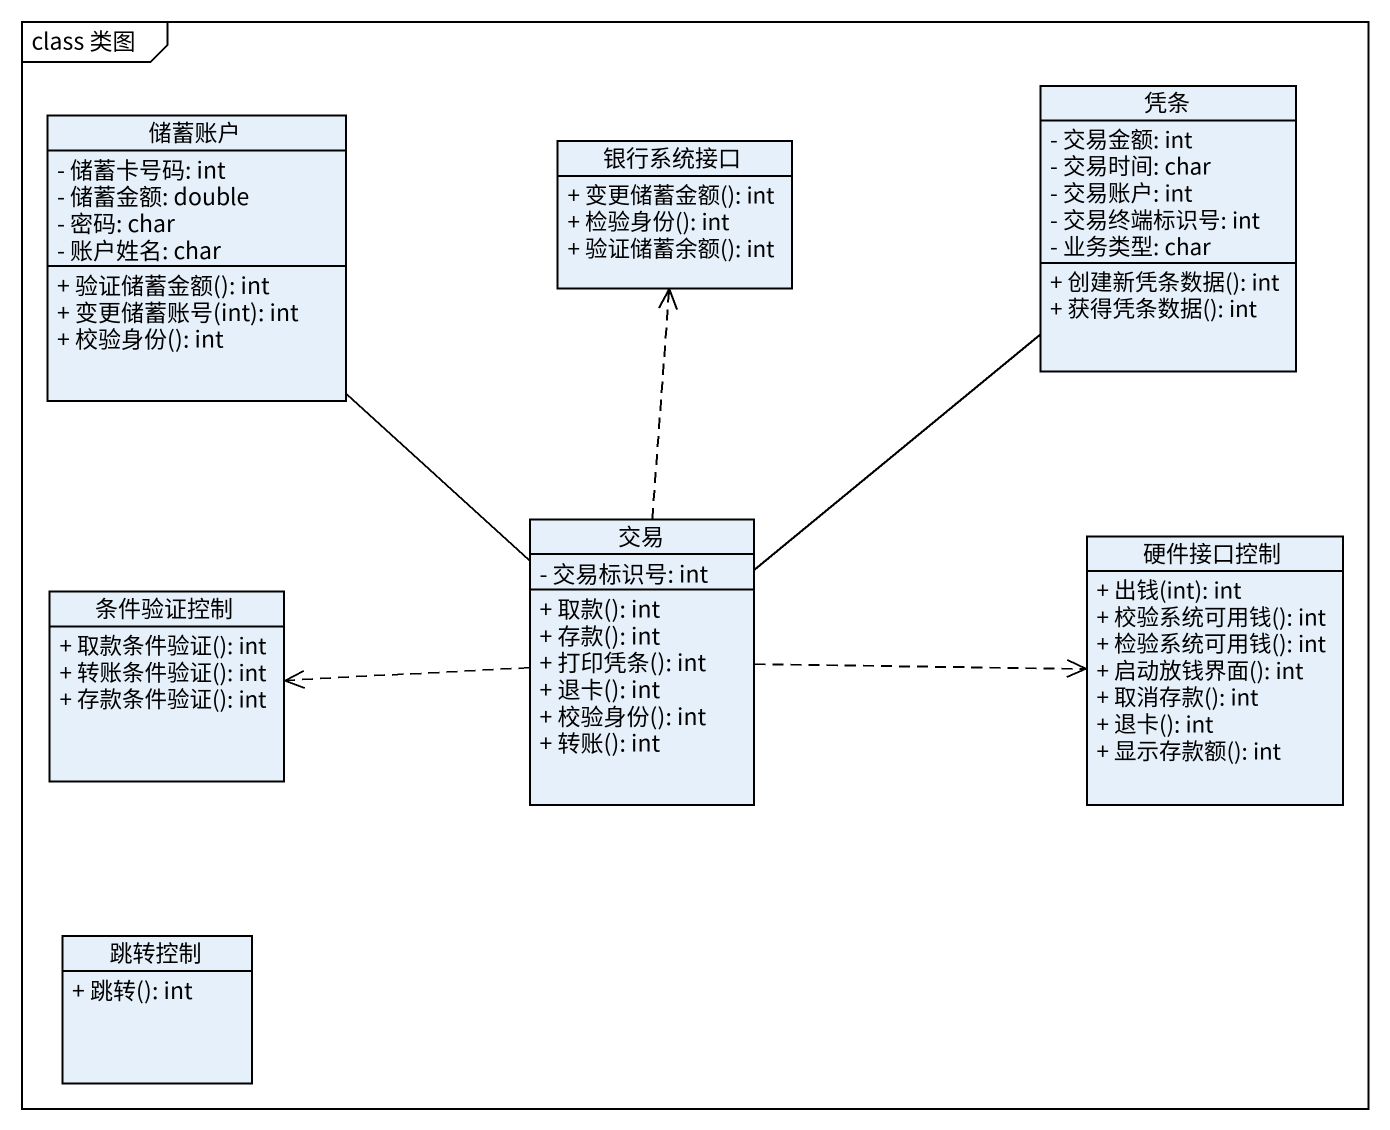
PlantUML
@startuml
mainframe class 类图
hide circle
hide empty members
skinparam classAttributeIconSize 0
class 凭条 {
  - 交易金额: int
  - 交易时间: char
  - 交易账户: int
  - 交易终端标识号: int
  - 业务类型: char
  + 创建新凭条数据(): int
  + 获得凭条数据(): int
}
class 储蓄账户 {
  - 储蓄卡号码: int
  - 储蓄金额: double
  - 密码: char
  - 账户姓名: char
  + 验证储蓄金额(): int
  + 变更储蓄账号(int): int
  + 校验身份(): int
}
class 银行系统接口 {
  + 变更储蓄金额(): int
  + 检验身份(): int
  + 验证储蓄余额(): int
}
class 交易 {
  - 交易标识号: int
  + 取款(): int
  + 存款(): int
  + 打印凭条(): int
  + 退卡(): int
  + 校验身份(): int
  + 转账(): int
}
class 硬件接口控制 {
  + 出钱(int): int
  + 校验系统可用钱(): int
  + 检验系统可用钱(): int
  + 启动放钱界面(): int
  + 取消存款(): int
  + 退卡(): int
  + 显示存款额(): int
}
class 条件验证控制 {
  + 取款条件验证(): int
  + 转账条件验证(): int
  + 存款条件验证(): int
}
class 跳转控制 {
  + 跳转(): int
}
储蓄账户 -- 交易
交易 -up- 凭条
交易 .up.> 银行系统接口
交易 .right.> 硬件接口控制
交易 .left.> 条件验证控制
@enduml
